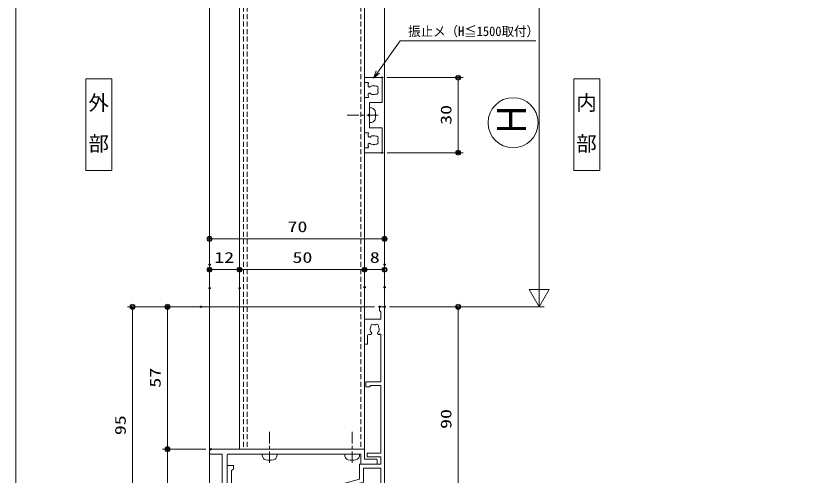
# Model space of a CAD drawing. Units: millimetres on the paper. Extents: x -395 to 395, y -281 to 281.
# Drawn here: x -395.3 to -78.8, y -79.5 to 104.2 of the extents above; entities that cross this region are included whole.
import ezdxf
from ezdxf.enums import TextEntityAlignment as Align

# ---------------------------------------------------------------- set-up
doc = ezdxf.new("R2010")
doc.units = ezdxf.units.MM
doc.header["$PDMODE"] = 32
doc.header["$PDSIZE"] = 0.5
doc.linetypes.add('DASHED2', pattern=[3, 2, -1])
for name, color, linetype, lineweight in [('0-2_USERZ', 3, 'Continuous', 9), ('0-3_F-1', 7, 'Continuous', 9), ('0-5_USER1', 4, 'Continuous', 9), ('0-6_YSS_ZEN', 6, 'Continuous', 9), ('0-7_0', 7, 'Continuous', 9), ('0-9_SUNPOU', 3, 'Continuous', 9), ('0-A__0-7_', 7, 'Continuous', 9), ('0-E_KATAZAI', 7, 'Continuous', 9), ('0-F_SHAPE', 7, 'Continuous', 9)]:
    doc.layers.add(name, color=color, linetype=linetype, lineweight=lineweight)
doc.layers.add('0-8_DEFPOINTS', color=1, linetype='Continuous')
doc.styles.add('@ＭＳ ゴシック', font='')
doc.styles.add('ＭＳ ゴシック', font='')
doc.styles.get('@ＭＳ ゴシック').set_extended_font_data('@MS Gothic')
doc.styles.get('ＭＳ ゴシック').set_extended_font_data('MS Gothic')

# ---------------------------------------------------------------- blocks, each defined once
blk = doc.blocks.new('図枠')
at = {"layer": '0-3_F-1'}
blk.add_lwpolyline([(790.6, 0), (0, 0), (0, 562), (790.6, 562)], close=True, dxfattribs=at)
blk = doc.blocks.new('TWAKU_D')
at = {"layer": '0-E_KATAZAI'}
for p, q in [((-2, 0), (-2, -1.5)), ((0, 0), (-2, 0)), ((0, -90.002), (0, 0)), ((-1.5, -2), (-2, -1.5)), ((-1.5, -2), (-1.5, -5)), ((-5.842, -8.919), (-5.789, -8.804)), ((-5.773, -9.313), (-5.842, -8.919)), ((-2.227, -9.313), (-2.297, -9.706)), ((-6.3, -11.1), (-5.55, -11.1)), ((-2.85, -10.7), (-2.45, -11.1)), ((-2.45, -11.1), (-2.085, -11.1)), ((-2.297, -9.706), (-2.386, -9.796)), ((-1.5, -11.227), (-1.5, -30)), ((-1.5, -30), (-7.5, -30)), ((-7.5, -30), (-7.5, -32)), ((-5.5, -31.5), (-6, -32)), ((-5.5, -31.5), (-1.5, -31.5)), ((-1.5, -31.5), (-1.5, -58.5)), ((-7.5, -32), (-6, -32)), ((-10, -63), (-10, -69)), ((-1.5, -64.5), (-8.5, -64.5)), ((-8.5, -64.5), (-8.5, -70.157)), ((-1.5, -88.372), (-1.5, -64.5)), ((-10, -69), (-63, -83.133)), ((-8.5, -70.157), (-12.134, -71.126)), ((-19.153, -72.997), (-33.3, -76.77)), ((-34.8, -77.17), (-47.134, -80.459)), ((-34.8, -77.17), (-34.8, -92.5)), ((-33.3, -88.372), (-33.3, -76.77)), ((-65, -83.667), (-70, -85)), ((-70, -85), (-70, -95)), ((-54.153, -82.331), (-68.484, -86.152)), ((-68.5, -86.165), (-68.5, -92.5)), ((-33.2, -90.002), (-25, -90.002)), ((-6, -90.002), (0, -90.002)), ((-68.5, -92.5), (-34.8, -92.5))]:
    blk.add_line(p, q, dxfattribs=at)
for points in [[(-1.5, -5), (-8, -5), (-8, -15), (-6.8, -15), (-6.8, -11.6)], [(-5.55, -11.1), (-5.15, -10.7), (-5.15, -10.561), (-5.268, -10.277)], [(-2.732, -10.277), (-2.85, -10.561), (-2.85, -10.7)], [(-1.5, -58.5), (-7, -58.5), (-7, -60), (-1.5, -60), (-1.5, -63), (-10, -63)], [(-61.2, -75.5), (-61.2, -65.5), (-60.5, -65), (-60.5, -63.5), (-63, -63.5), (-63, -73.5)], [(-63, -73.5), (-65, -73.5), (-65, -83.722)], [(-63, -83.211), (-63, -75.5), (-61.2, -75.5)], [(-16.637, -75.234), (-16.468, -75.598), (-16.358, -75.662)], [(-12.118, -75.884), (-12.956, -76.107), (-13.447, -75.823), (-13.482, -75.689), (-13.441, -75.383)], [(-13.23, -74.828), (-13.167, -74.718), (-13.202, -74.318)], [(-15.899, -76.038), (-15.711, -76.283), (-15.675, -76.417), (-15.959, -76.908), (-16.797, -77.132)], [(-50.899, -85.372), (-50.711, -85.616), (-50.675, -85.751), (-50.959, -86.241), (-51.797, -86.465)], [(-51.637, -84.567), (-51.468, -84.931), (-51.358, -84.995)], [(-47.118, -85.217), (-47.956, -85.441), (-48.447, -85.156), (-48.482, -85.022), (-48.441, -84.716)], [(-48.23, -84.161), (-48.167, -84.051), (-48.202, -83.651)], [(-24.5, -89.502), (-24.5, -89.002), (-25.591, -88.372), (-33.3, -88.372)], [(-1.5, -88.372), (-5.409, -88.372), (-6.5, -89.002), (-6.5, -89.502)], [(-70, -95), (-68.5, -95), (-68.5, -94), (-35, -94), (-35, -105), (-33.2, -105), (-33.2, -90.002)]]:
    blk.add_lwpolyline(points, dxfattribs=at)
for centre, radius, start, end in [((-4, -9), 1.8, 149.14685, 173.7398), ((-4, -9), 1.8, 190, 225.20717), ((-4.86, -7.771), 0.75, 45.95278, 204.04722), ((-4, -9), 1.8, 79.14685, 100.85315), ((-3.14, -7.771), 0.75, 335.95278, 134.04722), ((-4, -9), 1.8, 350, 30.85315), ((-6.3, -11.6), 0.5, 90, 180), ((-4, -9), 1.8, 314.79283, 333.7398), ((-4.5, -9), 3.2, 318.9855, 320.48256), ((-1.8, -11.227), 0.3, 359.99998, 140.48256), ((-16.151, -73.505), 0.752, 60.88419, 218.97862), ((-15, -74.473), 1.805, 94.07826, 115.78456), ((-14.484, -73.06), 0.752, 350.88419, 148.97862), ((-11.927, -71.899), 0.8, 104.93141, 219.96007), ((-15, -74.473), 3.209, 333.91691, 39.96007), ((-18.947, -73.77), 0.8, 349.90274, 104.93141), ((-15, -74.473), 3.209, 169.90274, 235.94591), ((-15, -74.473), 1.805, 164.07826, 204.93141), ((-15, -74.473), 1.805, 221.19161, 240.13857), ((-15, -74.473), 1.805, 4.93141, 45.78456), ((-15, -74.473), 1.805, 329.72424, 348.6712), ((-51.151, -82.838), 0.752, 60.88419, 218.97862), ((-50, -83.806), 1.805, 94.07826, 115.78456), ((-49.484, -82.394), 0.752, 350.88419, 148.97862), ((-46.927, -81.232), 0.8, 104.93141, 219.96007), ((-50, -83.806), 3.209, 333.91691, 39.96007), ((-53.947, -83.104), 0.8, 349.90274, 104.93141), ((-50, -83.806), 3.209, 169.90274, 235.94591), ((-50, -83.806), 1.805, 164.07826, 204.93141), ((-50, -83.806), 1.805, 221.19161, 240.13857), ((-50, -83.806), 1.805, 4.93141, 45.78456), ((-50, -83.806), 1.805, 329.72424, 348.6712), ((-25, -89.502), 0.5, 270, 0), ((-6, -89.502), 0.5, 180, 270)]:
    blk.add_arc(centre, radius, start, end, dxfattribs=at)
blk = doc.blocks.new('KAT_D')
at = {"layer": '0-E_KATAZAI'}
for p, q in [((0, 0.5), (0, -0.5)), ((61.7, 1), (0.5, 1)), ((7, -14.7), (7, -1.3)), ((7.3, -1), (60.5, -1)), ((60.5, -1), (60.5, -4.7)), ((60.8, -5), (66.7, -5)), ((67, -4.7), (67, -3.3)), ((5.5, -15), (6.7, -15))]:
    blk.add_line(p, q, dxfattribs=at)
for points in [[(66.7, -3), (62, -3), (62, -1), (62, 0.7)], [(0.5, -1), (5, -1), (5, -14.5)]]:
    blk.add_lwpolyline(points, dxfattribs=at)
for centre, radius, start, end in [((0.5, 0.5), 0.5, 90, 180), ((61.7, 0.7), 0.3, 0, 90), ((0.5, -0.5), 0.5, 180, 270), ((7.3, -1.3), 0.3, 90, 180), ((66.7, -3.3), 0.3, 0, 90), ((60.8, -4.7), 0.3, 180, 270), ((66.7, -4.7), 0.3, 270, 0), ((5.5, -14.5), 0.5, 180, 270), ((6.7, -14.7), 0.3, 270, 0)]:
    blk.add_arc(centre, radius, start, end, dxfattribs=at)
blk = doc.blocks.new('丸ビス簡略')
at = {"layer": '0-7_0', "color": 1}
for p, q in [((0, -1.163), (0, 3.4)), ((0, -3.363), (0, -2.163)), ((0, -9), (0, -4.363))]:
    blk.add_line(p, q, dxfattribs=at)
at = {"layer": '0-7_0', "color": 4}
blk.add_line((-3, 0), (3, 0), dxfattribs=at)
for centre, radius, start, end in [((0, 0), 3, 150.84034, 180), ((-1.223, 0.682), 1.6, 101.01271, 150.84034), ((0, -5.6), 8, 78.98729, 101.01271), ((1.223, 0.682), 1.6, 29.15966, 78.98729), ((0, 0), 3, 0, 29.15966)]:
    blk.add_arc(centre, radius, start, end, dxfattribs=at)
blk = doc.blocks.new('GAIBU_H')
at = {"layer": '0-5_USER1'}
blk.add_lwpolyline([(-5.22, -18.32), (5.22, -18.32), (5.22, 18.32), (-5.22, 18.32)], close=True, dxfattribs=at)
at = {"layer": '0-5_USER1', "style": '@ＭＳ ゴシック'}
blk.add_text('外\u3000部', height=5.99, rotation=270, dxfattribs=at).set_placement((-4.987, 12.92), align=Align.BOTTOM_LEFT)
blk = doc.blocks.new('NAIBU_H')
at = {"layer": '0-5_USER1'}
blk.add_lwpolyline([(-5.22, -18.32), (5.22, -18.32), (5.22, 18.32), (-5.22, 18.32)], close=True, dxfattribs=at)
at = {"layer": '0-5_USER1', "style": '@ＭＳ ゴシック'}
blk.add_text('内\u3000部', height=5.99, rotation=270, dxfattribs=at).set_placement((-4.987, 12.92), align=Align.BOTTOM_LEFT)
blk = doc.blocks.new('ALW1')
at = {"layer": '0-7_0'}
blk.add_line((0, 0), (-1, 0), dxfattribs=at)
blk.add_lwpolyline([(-0.34641, -0.2), (0, 0), (-0.34641, 0.2)], close=True, dxfattribs=at)
blk = doc.blocks.new('FRT')
at = {"layer": '0-F_SHAPE'}
for p, q in [((1.869, 0.411), (1.631, 0.248)), ((1.631, -0.248), (1.869, -0.41))]:
    blk.add_line(p, q, dxfattribs=at)
for points in [[(1.273, 13), (0, 13), (0, 15), (7, 15), (7, 5), (2, 5), (2, 0.659)], [(2.223, 11.268), (1.939, 11.15), (1.8, 11.15), (1.4, 11.55), (1.4, 12.415)], [(3.696, 11.789), (3.581, 11.842), (3.187, 11.773)], [(1.273, -7), (0, -7), (0, 7), (1.273, 7)], [(1.4, 7.585), (1.4, 8.45), (1.8, 8.85), (1.939, 8.85), (2.223, 8.732)], [(2.704, 8.386), (2.794, 8.297), (3.187, 8.227)], [(2, -0.658), (2, -5), (7, -5), (7, -15), (0, -15), (0, -13), (1.273, -13)], [(2.223, -8.732), (1.939, -8.85), (1.8, -8.85), (1.4, -8.45), (1.4, -7.585)], [(3.187, -8.227), (2.794, -8.297), (2.704, -8.386)], [(1.4, -12.415), (1.4, -11.55), (1.8, -11.15), (1.939, -11.15), (2.223, -11.268)], [(3.187, -11.773), (3.581, -11.842), (3.696, -11.789)]]:
    blk.add_lwpolyline(points, dxfattribs=at)
for centre, radius, start, end in [((1.273, 12.7), 0.3, 309.51765, 90), ((3.5, 10), 3.2, 129.51765, 131.0145), ((3.5, 10), 1.8, 100, 135.20717), ((3.5, 10), 1.8, 59.14685, 83.7398), ((4.729, 10.86), 0.75, 315.95278, 114.04722), ((4.729, 9.14), 0.75, 245.95278, 44.04722), ((3.5, 10), 1.8, 349.14685, 10.85315), ((1.273, 7.3), 0.3, 270, 50.48235), ((3.5, 10), 3.2, 228.9855, 230.48235), ((3.5, 10), 1.8, 224.79283, 243.7398), ((3.5, 10), 1.8, 260, 300.85315), ((1.8, 0), 0.3, 124.34408, 235.65592), ((1.7, 0.659), 0.3, 304.34408, 0), ((1.7, -0.658), 0.3, 0, 55.65592), ((1.273, -7.3), 0.3, 309.51765, 90), ((3.5, -10), 3.2, 129.51765, 131.0145), ((3.5, -10), 1.8, 116.2602, 135.20717), ((3.5, -10), 1.8, 59.14685, 100), ((4.729, -9.14), 0.75, 315.95278, 114.04722), ((1.273, -12.7), 0.3, 270, 50.48235), ((3.5, -10), 3.2, 228.9855, 230.48235), ((3.5, -10), 1.8, 224.79283, 260), ((3.5, -10), 1.8, 276.2602, 300.85315), ((4.729, -10.86), 0.75, 245.95278, 44.04722), ((3.5, -10), 1.8, 349.14685, 10.85315)]:
    blk.add_arc(centre, radius, start, end, dxfattribs=at)
blk = doc.blocks.new('DOT1')
at = {"layer": '0-7_0'}
blk.add_line((0, 0), (-1, 0), dxfattribs=at)
for radius in [0.5, 0.325]:
    blk.add_circle((0, 0), radius, dxfattribs=at)
blk = doc.blocks.new('_Open30')
at = {"layer": '0-7_0'}
blk.add_line((0, 0), (-1, 0), dxfattribs=at)
blk.add_lwpolyline([(-1, 0.2679), (0, 0), (-1, -0.2679)], dxfattribs=at)

msp = doc.modelspace()

# ---------------------------------------------------------------- linework, layer by layer
at = {"layer": '0-2_USERZ', "linetype": 'DASHED2'}
for p, q in [((-304.296, 164.852), (-304.296, -69.148)), ((-302.796, 164.852), (-302.796, -69.148)), ((-257.296, 164.852), (-257.296, -69.148))]:
    msp.add_line(p, q, dxfattribs=at)
at = {"layer": '0-2_USERZ'}
for p, q in [((-317.796, 163.152), (-317.796, -97.148)), ((-247.796, 142.852), (-247.796, -12.148)), ((-317.796, 6.712), (-317.796, 16.955)), ((-247.796, 6.712), (-247.796, 16.955)), ((-315.796, 14.955), (-249.796, 14.955)), ((-317.796, -2.721), (-317.796, 4.684)), ((-305.796, -2.721), (-305.796, 4.684)), ((-305.796, -2.721), (-305.796, 4.684)), ((-255.796, -2.35), (-255.796, 4.684)), ((-255.796, -2.35), (-255.796, 4.684)), ((-247.796, -2.35), (-247.796, 4.684)), ((-307.796, 2.684), (-315.796, 2.684)), ((-257.796, 2.684), (-303.796, 2.684)), ((-249.796, 2.684), (-253.796, 2.684)), ((-251.796, -12.148), (-350.63, -12.148)), ((-323.225, -12.148), (-336.661, -12.148)), ((-245.796, -12.148), (-216.35, -12.148)), ((-348.63, -14.148), (-348.63, -105.148)), ((-334.661, -67.148), (-334.661, -14.148)), ((-218.35, -14.148), (-218.35, -100.149)), ((-319.296, -69.148), (-336.661, -69.148)), ((-319.296, -69.148), (-336.661, -69.148)), ((-334.661, -105.148), (-334.661, -71.148))]:
    msp.add_line(p, q, dxfattribs=at)
msp.add_lwpolyline([(-305.796, -69.148), (-305.796, 164.852), (-255.796, 164.852), (-255.796, -69.148)], close=True, dxfattribs=at)
msp.add_lwpolyline([(-187.257, 94.207), (-241.556, 94.207), (-250.531, 81.699)], dxfattribs=at)
at = {"layer": '0-6_YSS_ZEN'}
for p, q in [((-186.015, 7.852), (-186.015, 122.852)), ((-245.796, -12.148), (-184.015, -12.148))]:
    msp.add_line(p, q, dxfattribs=at)
at = {"layer": '0-8_DEFPOINTS'}
for p in [(-248.796, 79.457), (-248.796, 49.457), (-218.35, 49.457), (-247.796, 14.955), (-317.796, 4.712), (-247.796, 4.712), (-317.796, 2.684), (-305.796, 2.684), (-255.796, 2.684), (-317.796, -4.721), (-305.796, -4.721), (-255.796, -4.35), (-247.796, -4.35), (-334.661, -12.148), (-321.225, -12.148), (-249.796, -12.148), (-247.796, -12.148), (-247.796, -12.148), (-334.661, -69.148), (-317.296, -69.148)]:
    msp.add_point(p, dxfattribs=at)
at = {"layer": '0-9_SUNPOU'}
for p, q in [((-246.796, 79.457), (-216.35, 79.457)), ((-218.35, 77.457), (-218.35, 51.457)), ((-246.796, 49.457), (-216.35, 49.457))]:
    msp.add_line(p, q, dxfattribs=at)
at = {"layer": '0-A__0-7_'}
msp.add_circle((-196.432, 61.447), 10, dxfattribs=at)

# ---------------------------------------------------------------- block references
at = {"layer": '0-2_USERZ'}
for name, p in [('図枠', (-395.319, -280.995)), ('TWAKU_D', (-247.796, -12.148)), ('KAT_D', (-317.796, -70.148))]:
    msp.add_blockref(name, p, dxfattribs=at)
for name, p, xscale, yscale, rotation in [('_Open30', (-252.28, 79.262), 3, 3, 234.33717), ('DOT1', (-317.796, 14.955), 2, 2, 180), ('DOT1', (-317.796, 2.684), 2, 2, 180), ('DOT1', (-305.796, 2.684), 2, 2, 180), ('DOT1', (-255.796, 2.684), 2, 2, 180), ('DOT1', (-348.63, -12.148), 2, 2, 90), ('DOT1', (-334.661, -12.148), 2, 2, 90), ('DOT1', (-218.35, -12.148), 2, 2, 90), ('DOT1', (-334.661, -69.148), 2, 2, 270), ('DOT1', (-334.661, -69.148), 2, 2, 90)]:
    msp.add_blockref(name, p, dxfattribs=dict(at, xscale=xscale, yscale=yscale, rotation=rotation))
for p, rotation in [((-253.796, 64.457), 270), ((-293.796, -71.148), 180), ((-260.796, -71.148), 180)]:
    msp.add_blockref('丸ビス簡略', p, dxfattribs=dict(at, rotation=rotation))
at = {"layer": '0-2_USERZ', "xscale": 2, "yscale": 2}
for p in [(-247.796, 14.955), (-305.796, 2.684), (-255.796, 2.684), (-247.796, 2.684)]:
    msp.add_blockref('DOT1', p, dxfattribs=at)
at = {"layer": '0-5_USER1'}
for name, p in [('GAIBU_H', (-362.075, 60.687)), ('NAIBU_H', (-166.962, 60.687))]:
    msp.add_blockref(name, p, dxfattribs=at)
at = {"layer": '0-6_YSS_ZEN', "xscale": 20, "yscale": 20, "rotation": 270}
msp.add_blockref('ALW1', (-186.015, -12.148), dxfattribs=at)
at = {"layer": '0-9_SUNPOU', "xscale": 2, "yscale": 2}
for p, rotation in [((-218.35, 79.457), 90), ((-218.35, 49.457), 270)]:
    msp.add_blockref('DOT1', p, dxfattribs=dict(at, rotation=rotation))
at = {"layer": '0-F_SHAPE'}
msp.add_blockref('FRT', (-255.796, 64.457), dxfattribs=at)

# ---------------------------------------------------------------- texts
at = {"layer": '0-2_USERZ', "style": 'ＭＳ ゴシック', "width": 1.35}
for s, p in [('70', (-286.653, 16.373)), ('12', (-315.942, 4.102)), ('50', (-284.653, 4.102)), ('8', (-253.724, 4.102))]:
    msp.add_text(s, height=4.333, dxfattribs=at).set_placement(p, align=Align.BOTTOM_LEFT)
for s, p in [('57', (-336.078, -44.505)), ('90', (-219.767, -61.006)), ('95', (-350.048, -63.505))]:
    msp.add_text(s, height=4.333, rotation=90, dxfattribs=at).set_placement(p, align=Align.BOTTOM_LEFT)
at = {"layer": '0-5_USER1', "color": 3, "style": 'ＭＳ ゴシック', "width": 0.95}
msp.add_text('振止メ（H≦1500取付）', height=3.848, dxfattribs=at).set_placement((-238.386, 94.925), align=Align.BOTTOM_LEFT)
at = {"layer": '0-9_SUNPOU', "style": 'ＭＳ ゴシック', "width": 1.35}
msp.add_text('30', height=4.333, rotation=90, dxfattribs=at).set_placement((-219.767, 60.6), align=Align.BOTTOM_LEFT)
at = {"layer": '0-A__0-7_', "style": 'ＭＳ ゴシック', "width": 0.9}
msp.add_text('Ｈ', height=11.55, rotation=90, dxfattribs=at).set_placement((-187.824, 55.602), align=Align.BOTTOM_LEFT)

doc.saveas('drawing.dxf')
